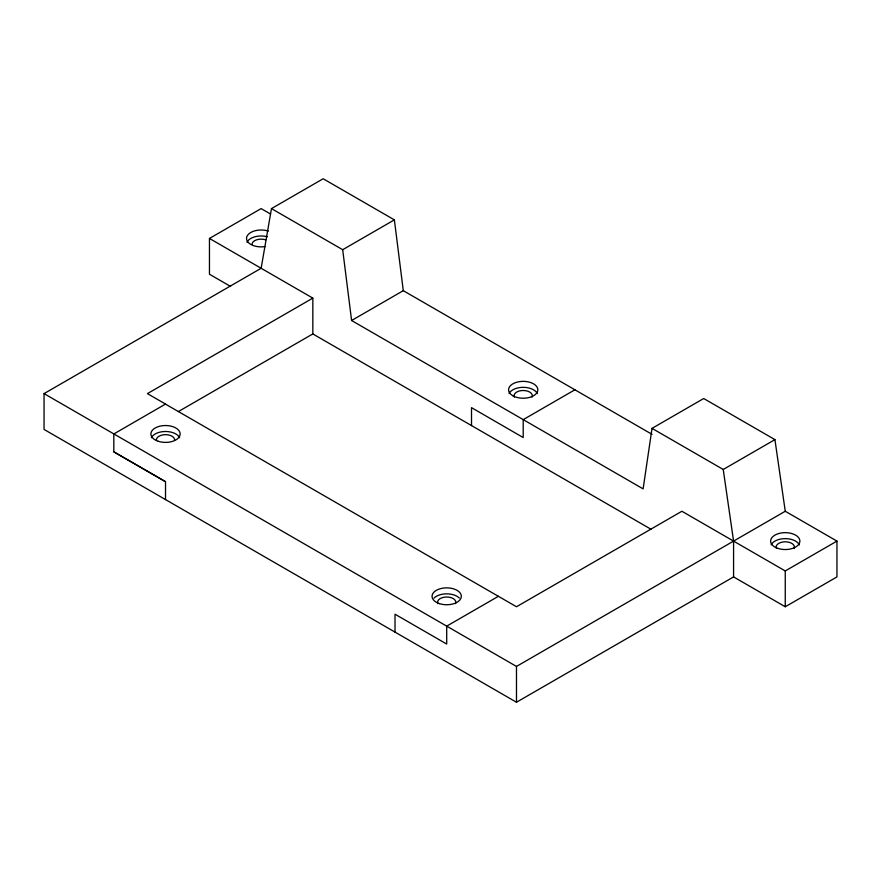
<?xml version="1.0" encoding="UTF-8"?>
<svg xmlns="http://www.w3.org/2000/svg" width="881" height="881" viewBox="0 0 881 881"><rect width="100%" height="100%" fill="white"/><g stroke="black" fill="none" stroke-linecap="round" stroke-linejoin="round"><path stroke-width="1.32" d="M652.028 428.364L643.119 488.878L351.596 320.508L342.687 249.708L271.48 208.599L261.139 268.276L44.05 393.62L44.05 429.432L516.486 702.245L733.576 576.912L785.257 606.756L836.95 576.912L836.95 541.099L785.257 511.255L774.928 439.63L703.71 398.52L652.028 428.364L723.235 469.474L733.576 541.099L733.576 576.912M230.602 286.457L209.458 274.244L209.458 238.443L261.139 208.599L270.544 214.017M271.48 208.599L323.173 178.755L394.38 219.865L403.289 290.664L652.061 434.355M342.687 249.708L394.38 219.865M650.982 529.228L312.832 333.932L312.832 298.119L147.424 393.62L165.518 404.06L113.825 433.97M178.369 411.57L312.832 333.932M351.596 320.508L403.289 290.664M574.886 389.798L523.204 419.642L523.204 437.549L471.511 407.639L471.511 425.611M498.393 596.305L446.7 626.149L446.7 644.055L395.018 614.211L395.018 632.118M723.235 469.474L774.928 439.63M516.486 702.245L516.486 666.432L785.257 511.255M165.518 404.126L516.486 606.756L681.883 511.255L785.257 570.943L836.95 541.099M209.458 238.443L312.832 298.119M44.05 393.62L516.486 666.432M113.825 451.81L165.518 481.654L165.518 499.615M165.518 481.709L113.825 451.876L113.825 433.904M785.257 570.943L785.257 606.756M771.161 544.843A14.625 8.436 0 0 1 785.334 538.632A14.625 8.436 0 0 1 799.397 544.921M776.436 548.434A9.14 5.275 0 0 1 785.257 541.793A9.14 5.275 0 0 1 794.089 548.434M434.047 598.056A14.625 8.436 0 0 1 459.364 598.056M151.4 437.747A14.625 8.436 0 0 1 165.518 431.492A14.625 8.436 0 0 1 179.636 437.747M437.879 603.639A9.14 5.275 0 0 1 446.7 596.999A9.14 5.275 0 0 1 455.532 603.639M156.377 439.938A9.14 5.275 0 0 1 165.518 434.663A9.14 5.275 0 0 1 174.658 439.938M264.994 246.581A14.625 8.436 0 0 1 246.636 237.374A14.625 8.436 0 0 1 268.397 231.108M246.999 242.264A14.625 8.436 0 0 1 267.262 236.747M514.372 397.133A9.14 5.275 0 0 1 523.204 390.492A9.14 5.275 0 0 1 532.025 397.133M251.999 244.411A9.14 5.275 0 0 1 265.71 239.841M509.075 393.587A14.625 8.436 0 0 1 523.204 387.332A14.625 8.436 0 0 1 537.322 393.587M777.89 548.389A14.625 8.436 0 0 0 799.882 541.143A14.625 8.436 0 0 0 778.011 533.765A14.625 8.436 0 0 0 777.89 548.389M439.388 603.617A14.625 8.436 0 0 0 461.325 596.305A14.625 8.436 0 0 0 439.388 588.993A14.625 8.436 0 0 0 439.388 603.617M158.206 441.271A14.625 8.436 0 0 0 180.142 433.97A14.625 8.436 0 0 0 158.206 426.657A14.625 8.436 0 0 0 158.206 441.271M512.863 395.767A14.625 8.436 0 0 0 537.322 391.99A14.625 8.436 0 0 0 519.416 381.649A14.625 8.436 0 0 0 512.863 395.767"/></g></svg>
